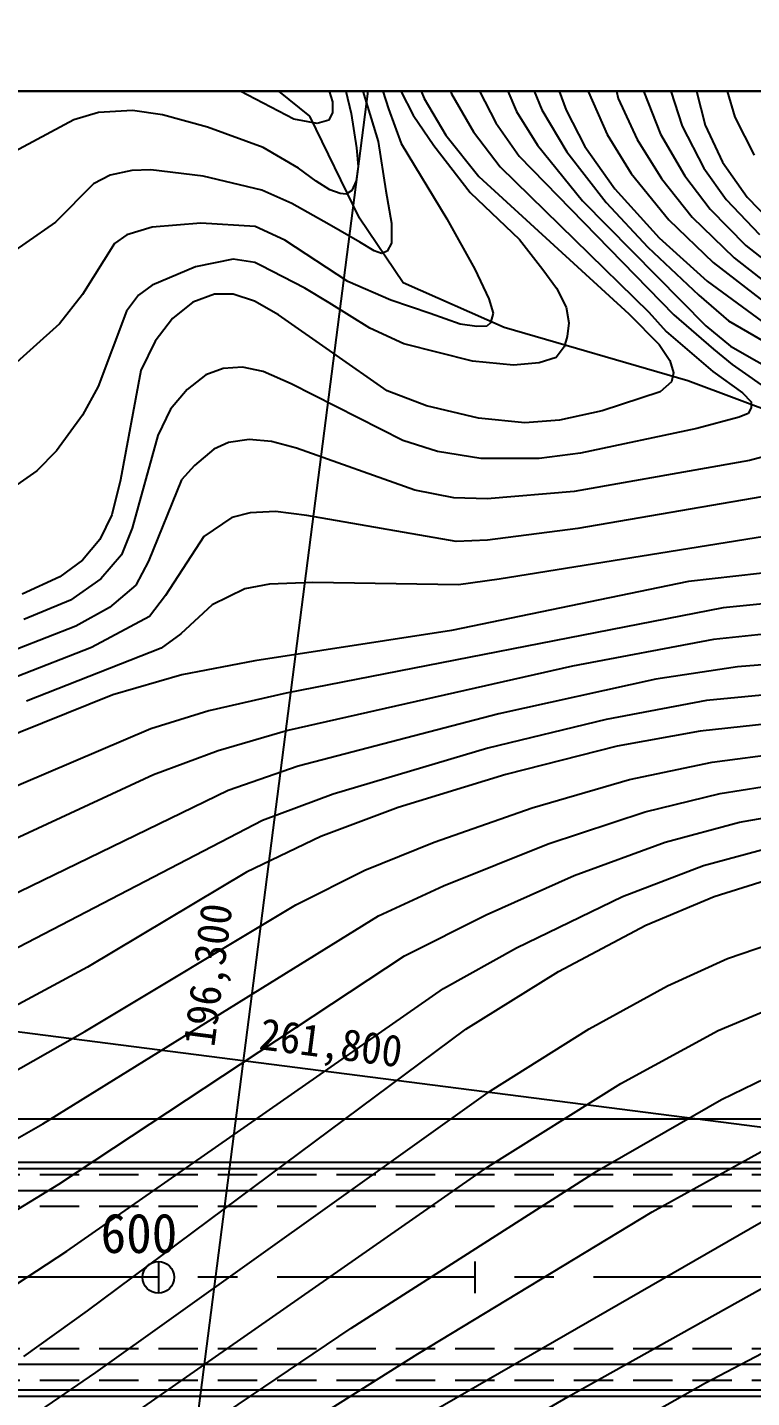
# Model space of a CAD drawing. Header units: millimetres. Extents: x 7782 to 8578, y 1103 to 1809.
# Drawn here: x 8455.6 to 8501.4, y 1468.6 to 1555.3 of the extents above; entities that cross this region are included whole.
import ezdxf
from ezdxf.xclip import XClip

# ---------------------------------------------------------------- set-up
doc = ezdxf.new("R2010")
doc.units = ezdxf.units.MM
doc.header["$LTSCALE"] = 10
doc.header["$MEASUREMENT"] = 0
doc.header["$XCLIPFRAME"] = 2
doc.linetypes.add('CENTER', pattern=[2, 1.25, -0.25, 0.25, -0.25])
doc.linetypes.add('HIDDEN', pattern=[0.375, 0.25, -0.125])
doc.layers.add('TX-PAPR', color=2, linetype='Continuous', plot=False)
doc.layers.add('TZ-BASE', color=253, linetype='Continuous')
doc.layers.add('TZ-CABL', color=4, linetype='Continuous')
doc.styles.add('HANA', font='GulimChe.ttf')
doc.linetypes.add('ZIGZAG', pattern='A,0.0001,-0.2,[131,ltypeshp.shx,S=0.2,R=0,X=-0.2,Y=0],-0.4,[131,ltypeshp.shx,S=0.2,R=180,X=0.2,Y=0],-0.2', length=0.8001)

# ---------------------------------------------------------------- blocks, each defined once
blk = doc.blocks.new('JD-DDH5JG73NG')
at = {"layer": 'TZ-BASE'}
for p, q in [((580.564, -179.432), (626.109, 175)), ((80, 81.211), (700, 1.54)), ((609.57, 73.421, 170.261), (602.533, 79.12, 170.261)), ((626.239, 78.575, 211), (627.176, 74.945, 211)), ((630.087, 78.009, 213), (630.675, 74.955, 213)), ((617.507, 77.401, 206), (618.533, 74.827, 206)), ((628.308, 77.454, 212), (629.07, 74.53, 212)), ((611.425, 76.719, 201), (612.179, 73.6, 201)), ((612.466, 76.499, 202), (613.896, 71.823, 202)), ((615.79, 76.991, 205), (616.799, 74.532, 205)), ((621.192, 77.054, 208), (622.643, 73.719, 208)), ((623.091, 76.547, 209), (624.237, 73.827, 209)), ((624.735, 76.643, 210), (625.766, 73.804, 210)), ((608.556, 73.232, 200), (603.269, 75.994, 200)), ((610.563, 75.824, 200), (610.997, 74.334, 200)), ((613.8, 76.204, 203), (614.55, 73.879, 203)), ((619.802, 75.981, 207), (621.324, 73.007, 207)), ((636.464, 73.361, 216), (635.782, 75.666, 216)), ((615.299, 75.053, 204), (616.105, 73.485, 204)), ((616.799, 74.532, 205), (618.171, 72.23, 205)), ((618.533, 74.827, 206), (619.915, 72.428, 206)), ((627.176, 74.945, 211), (628.357, 72.271, 211)), ((629.07, 74.53, 212), (630.252, 71.937, 212)), ((630.675, 74.955, 213), (631.731, 72.282, 213)), ((632.305, 75.244, 214), (633.105, 72.787, 214)), ((633.932, 75.283, 215), (634.561, 72.858, 215)), ((596.221, 73.647, 201), (594.657, 73.192, 201)), ((598.356, 73.776, 201), (596.221, 73.647, 201)), ((600.264, 73.504, 201), (598.356, 73.776, 201)), ((611.013, 73.646, 200), (610.767, 73.178, 200)), ((610.997, 74.334, 200), (611.013, 73.646, 200)), ((614.55, 73.879, 203), (615.339, 71.686, 203)), ((622.643, 73.719, 208), (623.954, 71.59, 208)), ((624.237, 73.827, 209), (625.817, 71.173, 209)), ((625.766, 73.804, 210), (626.961, 71.513, 210)), ((594.657, 73.192, 201), (574.27, 62.285, 201)), ((603.095, 72.722, 201), (600.264, 73.504, 201)), ((610.032, 72.959, 200), (608.556, 73.232, 200)), ((612.72, 66.969, 170.261), (609.57, 73.421, 170.261)), ((610.767, 73.178, 200), (610.032, 72.959, 200)), ((612.179, 73.6, 201), (612.53, 71.415, 201)), ((616.105, 73.485, 204), (617.415, 71.565, 204)), ((621.324, 73.007, 207), (622.794, 70.898, 207)), ((633.105, 72.787, 214), (634.484, 70.137, 214)), ((634.561, 72.858, 215), (635.659, 70.509, 215)), ((637.687, 70.96, 216), (636.464, 73.361, 216)), ((606.623, 71.439, 201), (603.095, 72.722, 201)), ((618.171, 72.23, 205), (620.253, 69.609, 205)), ((619.915, 72.428, 206), (621.606, 70.213, 206)), ((628.357, 72.271, 211), (629.893, 69.802, 211)), ((630.252, 71.937, 212), (631.804, 69.478, 212)), ((631.731, 72.282, 213), (633.276, 69.659, 213)), ((608.863, 70.135, 201), (606.623, 71.439, 201)), ((612.53, 71.415, 201), (612.622, 70.235, 201)), ((613.896, 71.823, 202), (614.371, 68.697, 202)), ((615.339, 71.686, 203), (618.231, 66.936, 203)), ((617.415, 71.565, 204), (619.71, 68.595, 204)), ((623.954, 71.59, 208), (626.808, 68.065, 208)), ((625.817, 71.173, 209), (628.303, 67.971, 209)), ((626.961, 71.513, 210), (628.854, 68.824, 210)), ((612.622, 70.235, 201), (612.505, 69.326, 201)), ((621.606, 70.213, 206), (631.009, 61.021, 206)), ((622.794, 70.898, 207), (632.578, 60.867, 207)), ((635.659, 70.509, 215), (637.21, 68.294, 215)), ((596.96, 69.701, 202), (595.9, 69.139, 202)), ((598.313, 69.996, 202), (596.96, 69.701, 202)), ((599.515, 70.032, 202), (598.313, 69.996, 202)), ((602.819, 69.631, 202), (599.515, 70.032, 202)), ((606.536, 68.752, 202), (602.819, 69.631, 202)), ((609.973, 69.311, 201), (608.863, 70.135, 201)), ((612.505, 69.326, 201), (612.234, 68.729, 201)), ((620.253, 69.609, 205), (629.729, 60.928, 205)), ((629.893, 69.802, 211), (632.263, 66.874, 211)), ((631.804, 69.478, 212), (633.731, 67.04, 212)), ((633.276, 69.659, 213), (634.881, 67.531, 213)), ((634.484, 70.137, 214), (635.889, 68.157, 214)), ((595.9, 69.139, 202), (593.484, 66.724, 202)), ((608.43, 67.904, 202), (606.536, 68.752, 202)), ((610.827, 68.763, 201), (609.973, 69.311, 201)), ((611.479, 68.534, 201), (610.827, 68.763, 201)), ((611.862, 68.484, 201), (611.479, 68.534, 201)), ((612.234, 68.729, 201), (611.862, 68.484, 201)), ((614.371, 68.697, 202), (614.741, 66.655, 202)), ((619.71, 68.595, 204), (622.83, 65.616, 204)), ((628.854, 68.824, 210), (631.642, 65.734, 210)), ((610.79, 66.579, 202), (608.43, 67.904, 202)), ((626.808, 68.065, 208), (634.596, 60.162, 208)), ((628.303, 67.971, 209), (630.938, 65.129, 209)), ((635.889, 68.157, 214), (638.003, 65.931, 214)), ((637.21, 68.294, 215), (639.364, 66.083, 215)), ((593.484, 66.724, 202), (587.256, 62.384, 202)), ((615.474, 62.875, 170.261), (612.72, 66.969, 170.261)), ((618.231, 66.936, 203), (620.01, 63.74, 203)), ((632.263, 66.874, 211), (635.056, 64.169, 211)), ((633.731, 67.04, 212), (636.393, 64.456, 212)), ((634.881, 67.531, 213), (637.137, 65.252, 213)), ((598.002, 65.919, 203), (597.218, 65.374, 203)), ((599.598, 66.394, 203), (598.002, 65.919, 203)), ((602.684, 66.653, 203), (599.598, 66.394, 203)), ((606.105, 66.441, 203), (602.684, 66.653, 203)), ((607.985, 65.577, 203), (606.105, 66.441, 203)), ((612.737, 65.453, 202), (610.79, 66.579, 202)), ((614.741, 66.655, 202), (614.724, 65.392, 202)), ((597.218, 65.374, 203), (595.202, 62.154, 203)), ((611.981, 62.972, 203), (607.985, 65.577, 203)), ((613.639, 64.899, 202), (612.737, 65.453, 202)), ((614.724, 65.392, 202), (614.465, 64.891, 202)), ((622.83, 65.616, 204), (624.29, 63.725, 204)), ((630.938, 65.129, 209), (634.154, 62.094, 209)), ((631.642, 65.734, 210), (634.689, 62.997, 210)), ((637.137, 65.252, 213), (639.887, 63.067, 213)), ((604.716, 64.381, 204), (602.344, 63.897, 204)), ((606.092, 64.163, 204), (604.716, 64.381, 204)), ((606.482, 63.971, 204), (606.092, 64.163, 204)), ((614.106, 64.742, 202), (613.639, 64.899, 202)), ((614.465, 64.891, 202), (614.106, 64.742, 202)), ((635.056, 64.169, 211), (638.492, 61.518, 211)), ((636.393, 64.456, 212), (638.927, 62.48, 212)), ((602.344, 63.897, 204), (599.611, 62.732, 204)), ((609.25, 62.545, 204), (606.482, 63.971, 204)), ((620.01, 63.74, 203), (620.89, 61.876, 203)), ((624.29, 63.725, 204), (625.16, 62.543, 204)), ((599.611, 62.732, 204), (598.742, 62.111, 204)), ((610.785, 61.618, 204), (609.25, 62.545, 204)), ((614.7, 61.796, 203), (611.981, 62.972, 203)), ((621.851, 60.065, 170.261), (615.474, 62.875, 170.261)), ((625.16, 62.543, 204), (625.784, 61.344, 204)), ((634.689, 62.997, 210), (638.17, 60.435, 210)), ((595.202, 62.154, 203), (593.743, 60.3, 203)), ((598.742, 62.111, 204), (597.981, 61.087, 204)), ((602.175, 61.669, 205), (600.897, 60.638, 205)), ((603.542, 62.171, 205), (602.175, 61.669, 205)), ((604.718, 62.16, 205), (603.542, 62.171, 205)), ((606.063, 61.733, 205), (604.718, 62.16, 205)), ((607.594, 60.861, 205), (606.063, 61.733, 205)), ((613.353, 60.023, 204), (610.785, 61.618, 204)), ((617.169, 60.943, 203), (614.7, 61.796, 203)), ((620.89, 61.876, 203), (621.162, 60.965, 203)), ((634.154, 62.094, 209), (636.025, 60.485, 209)), ((597.981, 61.087, 204), (596.198, 56.326, 204)), ((614.449, 56.047, 205), (607.594, 60.861, 205)), ((619.077, 60.261, 203), (617.169, 60.943, 203)), ((621.162, 60.965, 203), (620.986, 60.356, 203)), ((625.784, 61.344, 204), (625.949, 60.35, 204)), ((629.729, 60.928, 205), (631.642, 58.98, 205)), ((631.009, 61.021, 206), (632.099, 59.796, 206)), ((632.578, 60.867, 207), (635.077, 58.691, 207)), ((593.743, 60.3, 203), (590.214, 57.103, 203)), ((600.897, 60.638, 205), (599.801, 59.201, 205)), ((615.511, 59.016, 204), (613.353, 60.023, 204)), ((620.13, 60.125, 203), (619.077, 60.261, 203)), ((620.764, 60.141, 203), (620.13, 60.125, 203)), ((620.986, 60.356, 203), (620.764, 60.141, 203)), ((633.458, 56.681, 170.261), (621.851, 60.065, 170.261)), ((625.949, 60.35, 204), (625.838, 59.489, 204)), ((632.099, 59.796, 206), (635.043, 57.285, 206)), ((634.596, 60.162, 208), (636.169, 58.869, 208)), ((636.025, 60.485, 209), (646.528, 54.397, 209)), ((599.801, 59.201, 205), (598.897, 57.344, 205)), ((619.847, 57.924, 204), (615.511, 59.016, 204)), ((625.838, 59.489, 204), (625.656, 58.831, 204)), ((631.642, 58.98, 205), (632.326, 57.976, 205)), ((625.133, 58.169, 204), (624.066, 57.819, 204)), ((625.656, 58.831, 204), (625.133, 58.169, 204)), ((635.077, 58.691, 207), (636.265, 57.711, 207)), ((636.169, 58.869, 208), (642.653, 55.154, 208)), ((598.897, 57.344, 205), (597.601, 50.436, 205)), ((604.091, 57.463, 206), (603.007, 57.061, 206)), ((605.311, 57.544, 206), (604.091, 57.463, 206)), ((606.624, 57.274, 206), (605.311, 57.544, 206)), ((608.393, 56.498, 206), (606.624, 57.274, 206)), ((622.444, 57.687, 204), (619.847, 57.924, 204)), ((624.066, 57.819, 204), (622.444, 57.687, 204)), ((632.326, 57.976, 205), (632.557, 57.199, 205)), ((632.557, 57.199, 205), (632.423, 56.617, 205)), ((635.043, 57.285, 206), (636.912, 55.926, 206)), ((636.265, 57.711, 207), (638.95, 55.843, 207)), ((596.198, 56.326, 204), (595.21, 54.511, 204)), ((603.007, 57.061, 206), (601.813, 56.128, 206)), ((615.443, 52.919, 206), (608.393, 56.498, 206)), ((632.423, 56.617, 205), (631.709, 55.983, 205)), ((649.383, 50.73, 170.261), (633.458, 56.681, 170.261)), ((601.813, 56.128, 206), (600.774, 54.895, 206)), ((616.949, 55.11, 205), (614.449, 56.047, 205)), ((631.709, 55.983, 205), (628.046, 54.788, 205)), ((636.912, 55.926, 206), (637.472, 55.367, 206)), ((600.774, 54.895, 206), (599.958, 53.221, 206)), ((620.237, 54.336, 205), (616.949, 55.11, 205)), ((628.046, 54.788, 205), (625.355, 54.197, 205)), ((637.278, 54.614, 206), (636.715, 54.394, 206)), ((637.471, 54.978, 206), (637.278, 54.614, 206)), ((637.472, 55.367, 206), (637.471, 54.978, 206)), ((595.21, 54.511, 204), (593.553, 52.268, 204)), ((623.166, 54.036, 205), (620.237, 54.336, 205)), ((625.355, 54.197, 205), (623.166, 54.036, 205)), ((636.715, 54.394, 206), (634.023, 53.672, 206)), ((599.958, 53.221, 206), (598.335, 47.36, 206)), ((605.744, 52.985, 207), (604.426, 52.782, 207)), ((607.156, 52.86, 207), (605.744, 52.985, 207)), ((608.72, 52.421, 207), (607.156, 52.86, 207)), ((617.651, 52.227, 206), (615.443, 52.919, 206)), ((634.023, 53.672, 206), (626.67, 52.122, 206)), ((593.553, 52.268, 204), (592.313, 51.002, 204)), ((603.509, 52.372, 207), (602.284, 51.335, 207)), ((604.426, 52.782, 207), (603.509, 52.372, 207)), ((616.206, 49.765, 207), (608.72, 52.421, 207)), ((620.385, 51.78, 206), (617.651, 52.227, 206)), ((626.67, 52.122, 206), (624.072, 51.784, 206)), ((641.524, 52.737, 207), (637.358, 51.659, 207)), ((602.284, 51.335, 207), (601.466, 50.424, 207)), ((624.072, 51.784, 206), (620.385, 51.78, 206)), ((637.358, 51.659, 207), (626.288, 49.683, 207)), ((592.313, 51.002, 204), (590.629, 49.824, 204)), ((597.601, 50.436, 205), (597.057, 48.212, 205)), ((601.466, 50.424, 207), (599.382, 45.292, 207)), ((644.122, 50.39, 208), (626.505, 47.344, 208)), ((618.67, 49.287, 207), (616.206, 49.765, 207)), ((626.288, 49.683, 207), (620.774, 49.215, 207)), ((620.774, 49.215, 207), (618.67, 49.287, 207)), ((597.057, 48.212, 205), (596.3, 46.654, 205)), ((604.638, 48.04, 208), (602.872, 46.834, 208)), ((605.799, 48.341, 208), (604.638, 48.04, 208)), ((607.407, 48.422, 208), (605.799, 48.341, 208)), ((609.373, 48.18, 208), (607.407, 48.422, 208)), ((618.822, 46.536, 208), (609.373, 48.18, 208)), ((646.239, 48.13, 209), (621.54, 44.136, 209)), ((598.335, 47.36, 206), (597.656, 45.675, 206)), ((602.872, 46.834, 208), (600.45, 43.112, 208)), ((626.505, 47.344, 208), (620.802, 46.621, 208)), ((596.3, 46.654, 205), (595.191, 45.349, 205)), ((620.802, 46.621, 208), (618.822, 46.536, 208)), ((595.191, 45.349, 205), (593.762, 44.292, 205)), ((597.656, 45.675, 206), (596.357, 44.172, 206)), ((599.382, 45.292, 207), (598.582, 43.769, 207)), ((646.476, 45.48, 210), (633.497, 43.995, 210)), ((593.762, 44.292, 205), (591.388, 43.198, 205)), ((596.357, 44.172, 206), (594.436, 42.822, 206)), ((598.582, 43.769, 207), (596.899, 42.355, 207)), ((605.453, 43.53, 209), (603.402, 42.526, 209)), ((607.024, 43.823, 209), (605.453, 43.53, 209)), ((609.763, 43.944, 209), (607.024, 43.823, 209)), ((618.973, 43.785, 209), (609.763, 43.944, 209)), ((633.497, 43.995, 210), (618.524, 40.906, 210)), ((621.54, 44.136, 209), (618.973, 43.785, 209)), ((594.436, 42.822, 206), (591.5, 41.605, 206)), ((600.45, 43.112, 208), (599.445, 41.79, 208)), ((603.402, 42.526, 209), (601.416, 40.689, 209)), ((643.329, 43.113, 211), (635.699, 42.327, 211)), ((596.899, 42.355, 207), (594.782, 41.171, 207)), ((599.445, 41.79, 208), (595.776, 39.832, 208)), ((635.699, 42.327, 211), (608.084, 36.947, 211)), ((594.782, 41.171, 207), (591.113, 39.747, 207)), ((618.524, 40.906, 210), (606.087, 38.991, 210)), ((640.811, 40.927, 212), (635.082, 40.341, 212)), ((601.416, 40.689, 209), (600.183, 39.792, 209)), ((635.082, 40.341, 212), (626.168, 38.645, 212)), ((595.776, 39.832, 208), (591.036, 37.974, 208)), ((600.183, 39.792, 209), (591.661, 36.428, 209)), ((606.087, 38.991, 210), (601.482, 38.09, 210)), ((642.62, 39.09, 213), (636.607, 38.602, 213)), ((626.168, 38.645, 212), (608.179, 34.582, 212)), ((636.607, 38.602, 213), (631.436, 37.826, 213)), ((601.482, 38.09, 210), (597.112, 36.833, 210)), ((631.436, 37.826, 213), (621.511, 35.636, 213)), ((597.112, 36.833, 210), (584.612, 31.779, 210)), ((608.084, 36.947, 211), (603.178, 35.811, 211)), ((634.641, 36.469, 214), (628.298, 35.271, 214)), ((640.33, 37.018, 214), (634.641, 36.469, 214)), ((603.178, 35.811, 211), (599.529, 34.672, 211)), ((621.511, 35.636, 213), (608.828, 32.32, 213)), ((599.529, 34.672, 211), (585.928, 28.889, 211)), ((628.298, 35.271, 214), (620.817, 33.469, 214)), ((639.817, 35.134, 215), (634.249, 34.524, 215)), ((608.179, 34.582, 212), (603.784, 33.301, 212)), ((634.249, 34.524, 215), (629.005, 33.595, 215)), ((603.784, 33.301, 212), (599.687, 31.779, 212)), ((620.817, 33.469, 214), (611.047, 30.552, 214)), ((629.005, 33.595, 215), (621.958, 31.793, 215)), ((635.011, 32.564, 216), (639.998, 33.224, 216)), ((608.828, 32.32, 213), (604.411, 30.775, 213)), ((629.78, 31.472, 216), (635.011, 32.564, 216)), ((599.687, 31.779, 212), (587.22, 25.979, 212)), ((621.958, 31.793, 215), (615.153, 29.703, 215)), ((623.632, 29.682, 216), (629.78, 31.472, 216)), ((635.51, 30.59, 217), (640.293, 31.355, 217)), ((604.411, 30.775, 213), (588.766, 23.192, 213)), ((611.047, 30.552, 214), (606.588, 28.886, 214)), ((630.768, 29.444, 217), (635.51, 30.59, 217)), ((615.153, 29.703, 215), (610.258, 27.865, 215)), ((617.426, 27.521, 216), (623.632, 29.682, 216)), ((636.734, 28.78, 218), (641.199, 29.567, 218)), ((606.588, 28.886, 214), (590.654, 20.593, 214)), ((624.632, 27.405, 217), (630.768, 29.444, 217)), ((632.023, 27.52, 218), (636.734, 28.78, 218)), ((610.258, 27.865, 215), (605.561, 25.609, 215)), ((613.053, 25.747, 216), (617.426, 27.521, 216)), ((618.023, 24.749, 217), (624.632, 27.405, 217)), ((626.286, 25.398, 218), (632.023, 27.52, 218)), ((634.459, 26.03, 219), (638.667, 27.176, 219)), ((629.336, 24.073, 219), (634.459, 26.03, 219)), ((605.561, 25.609, 215), (595.52, 19.615, 215)), ((608.683, 23.563, 216), (613.053, 25.747, 216)), ((620.715, 22.915, 218), (626.286, 25.398, 218)), ((635.128, 24.084, 220), (639.082, 25.319, 220)), ((613.901, 22.86, 217), (618.023, 24.749, 217)), ((595.348, 15.544, 216), (608.683, 23.563, 216)), ((622.641, 20.83, 219), (629.336, 24.073, 219)), ((630.808, 22.266, 220), (635.128, 24.084, 220)), ((592.692, 9.707, 217), (613.901, 22.86, 217)), ((615.548, 20.324, 218), (620.715, 22.915, 218)), ((625.299, 19.332, 220), (630.808, 22.266, 220)), ((618.015, 18.27, 219), (622.641, 20.83, 219)), ((635.977, 20.156, 221), (639.524, 21.371, 221)), ((593.708, 5.895, 218), (615.548, 20.324, 218)), ((632.182, 18.44, 221), (635.977, 20.156, 221)), ((595.52, 19.615, 215), (589.822, 16.561, 215)), ((619.427, 15.691, 220), (625.299, 19.332, 220)), ((594.203, 1.649, 219), (618.015, 18.27, 219)), ((627.221, 15.723, 221), (632.182, 18.44, 221)), ((635.386, 15.606, 222), (638.499, 16.918, 222)), ((595.523, -2.122, 220), (619.427, 15.691, 220)), ((620.993, 11.798, 221), (627.221, 15.723, 221)), ((629.222, 12.253, 222), (635.386, 15.606, 222)), ((589.201, 12.061, 216), (595.348, 15.544, 216)), ((620.831, 6.992, 222), (629.222, 12.253, 222)), ((635.603, 11.251, 223), (639.069, 12.922, 223)), ((596.034, -6.012, 221), (620.993, 11.798, 221)), ((627.713, 6.704, 223), (635.603, 11.251, 223)), ((700, 10), (80, 10)), ((586.006, 5.911, 217), (592.692, 9.707, 217)), ((631.219, 4.149, 224), (640.231, 9.139, 224)), ((80, 7.287), (700, 7.285)), ((595.883, -10.415, 222), (620.831, 6.992, 222)), ((80, 6.887), (700, 6.885)), ((612.18, -3.205, 223), (627.713, 6.704, 223)), ((588.016, 2.407, 218), (593.708, 5.895, 218)), ((615.993, -9.242, 225), (641.05, 5.203, 225)), ((616.388, -4.831, 224), (631.219, 4.149, 224)), ((589.359, -1.514, 219), (594.203, 1.649, 219)), ((600, 1), (600, -1)), ((620, 1), (620, -1)), ((625.878, -7.56, 226), (641.687, 1.276, 226)), ((591.5, -4.998, 220), (595.523, -2.122, 220)), ((634.576, -6.67, 227), (643.124, -2.184, 227)), ((604.267, -8.565, 223), (612.18, -3.205, 223)), ((609.642, -9.088, 224), (616.388, -4.831, 224)), ((591.776, -8.944, 221), (596.034, -6.012, 221)), ((616.927, -16.626, 227), (634.576, -6.67, 227)), ((80, -7.113), (700, -7.115)), ((80, -7.513), (700, -7.515)), ((614.412, -14.174, 226), (625.878, -7.56, 226))]:
    blk.add_line(p, q, dxfattribs=at)
at = {"layer": 'TZ-BASE', "linetype": 'CENTER', "flags": 128}
blk.add_lwpolyline([(700, 0), (80, 0), (0, 0)], dxfattribs=at)
at = {"layer": 'TZ-BASE'}
blk.add_circle((600, 0), 1, dxfattribs=at)
at = {"layer": 'TZ-BASE', "style": 'HANA'}
for s, rotation, p in [('196,300', 82.67756, (603.531, 14.518)), ('261,800', 352.67756, (606.301, 14.429))]:
    blk.add_text(s, height=2, rotation=rotation, dxfattribs=at).set_placement(p)
blk.add_text('600', height=2.5, dxfattribs=at).set_placement((596.346, 1.539))

msp = doc.modelspace()

# ---------------------------------------------------------------- linework, layer by layer
at = {"layer": 'TX-PAPR', "flags": 128}
msp.add_lwpolyline([(8563.895, 1551.229), (8563.895, 1401.229), (7863.895, 1401.229), (7863.895, 1551.229)], close=True, dxfattribs=at)
at = {"layer": 'TZ-CABL', "linetype": 'HIDDEN'}
for points in [[(7863.895, 1482.729), (8563.895, 1482.729)], [(7863.895, 1481.729), (8563.895, 1481.729)], [(7863.895, 1480.729), (8563.895, 1480.729)], [(7863.895, 1471.729), (8563.895, 1471.729)], [(7863.895, 1470.729), (8563.895, 1470.729)], [(7863.895, 1469.729), (8563.895, 1469.729)]]:
    msp.add_lwpolyline(points, dxfattribs=at)
at = {"layer": 'TZ-CABL', "linetype": 'ZIGZAG', "ltscale": 0.5}
for points in [[(7863.895, 1481.729), (8563.895, 1481.729)], [(7863.895, 1470.729), (8563.895, 1470.729)]]:
    msp.add_lwpolyline(points, dxfattribs=at)

# ---------------------------------------------------------------- block references
at = {"layer": 'TZ-BASE'}
ref = msp.add_blockref('JD-DDH5JG73NG', (7863.895, 1476.229), dxfattribs=at)
XClip(ref).set_block_clipping_path([(-0.0000000003, -75.0000000032), (700.0000000004, 75)])

doc.saveas('drawing.dxf')
